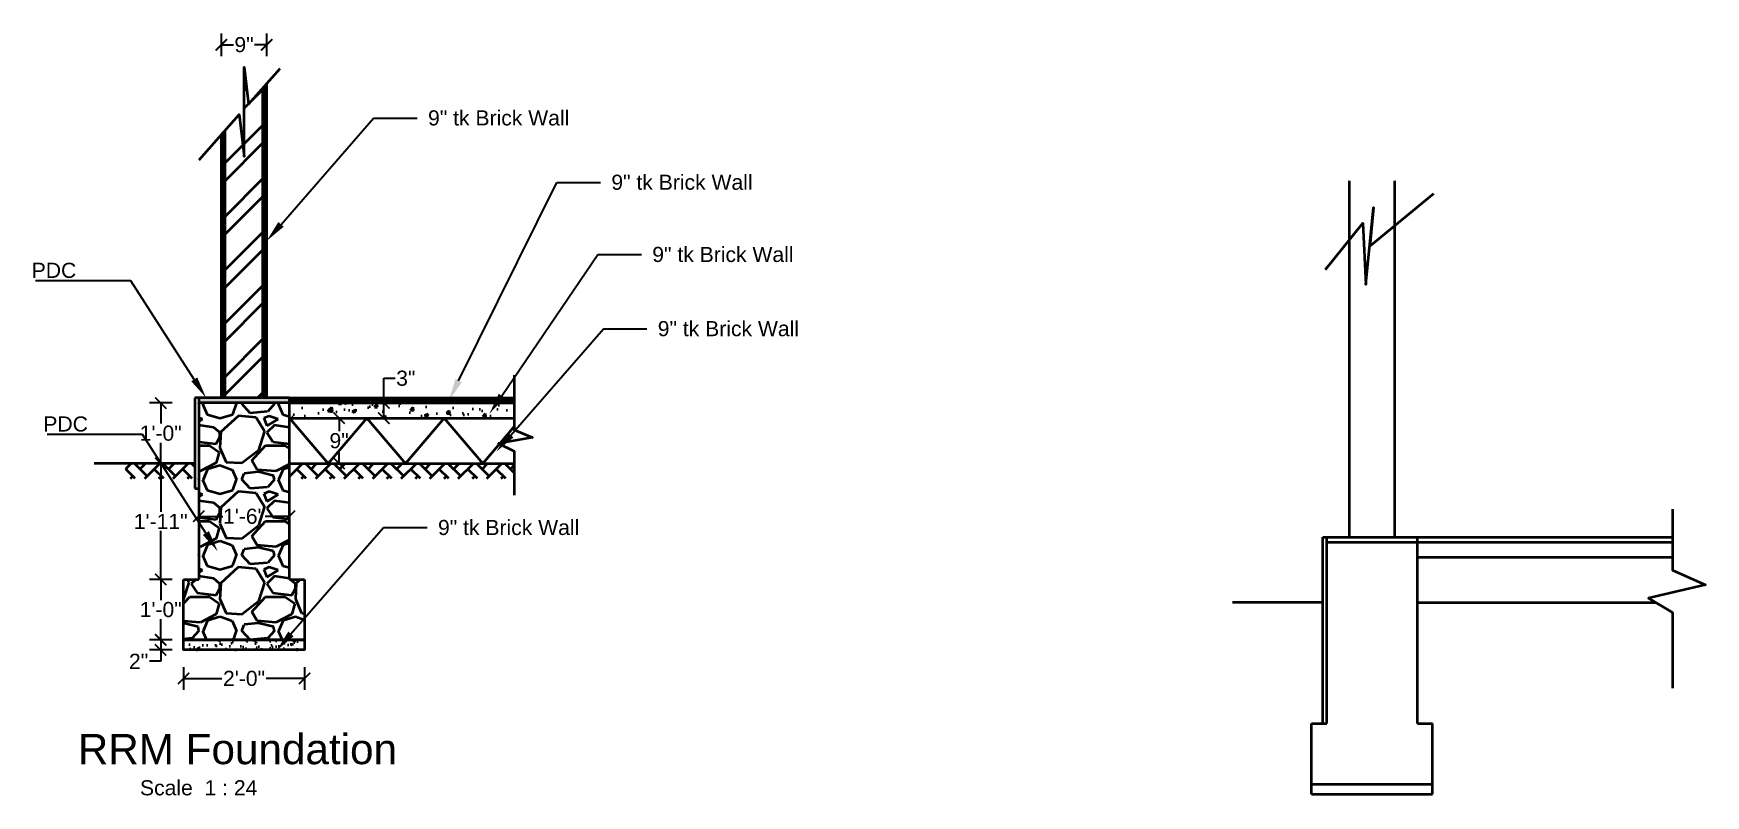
# Model space of a CAD drawing. Header units: inches. Extents: x -5041 to 2538, y -658 to 1746.
# Drawn here: x -1491.9 to -1160.1, y 987.4 to 1138.6 of the extents above; entities that cross this region are included whole.
import ezdxf
from ezdxf import colors
from ezdxf.entities.mleader import LeaderData, LeaderLine
from ezdxf.math import Vec2, Vec3

# ---------------------------------------------------------------- set-up
doc = ezdxf.new("R2010")
doc.units = ezdxf.units.IN
doc.header["$MEASUREMENT"] = 0
doc.layers.add('Wall', color=20, linetype='Continuous', lineweight=35)
doc.styles.add('3 inch', font='arial.ttf', dxfattribs={"height": 3})
doc.styles.add('3mm', font='arial.ttf', dxfattribs={"height": 0.125})
doc.styles.add('6 inch', font='arial.ttf', dxfattribs={"height": 6})
doc.dimstyles.new('1 to 24 Foundation', dxfattribs={"dimscale": 24, "dimtxt": 3, "dimasz": 0.09375, "dimexe": 0.09375, "dimexo": 0.09375, "dimgap": 0.015625, "dimtad": 0, "dimtih": 1, "dimtoh": 1, "dimdec": 0, "dimzin": 3, "dimdsep": 46, "dimlunit": 4, "dimtxsty": '3 inch', "dimblk": 'ARCHTICK', "dimcen": 0.09, "dimadec": 0, "dimazin": 0, "dimtfac": 1, "dimtdec": 0, "dimtofl": 0, "dimtmove": 0, "dimatfit": 3, "dimfxl": 0.09375, "dimfxlon": 1, "dimtolj": 1, "dimtzin": 0, "dimarcsym": 0})

# ---------------------------------------------------------------- blocks, each defined once
blk = doc.blocks.new('_ArchTick')
at = {"color": 0, "linetype": 'ByBlock', "const_width": 0.15}
blk.add_lwpolyline([(-0.5, -0.5), (0.5, 0.5)], dxfattribs=at)
blk = doc.blocks.new('*D46')
at = {"layer": 'Defpoints', "color": 0, "transparency": 16777216}
for p in [(-1462.13, 1019.04), (-1438.13, 1019.04), (-1438.13, 1010.62)]:
    blk.add_point(p, dxfattribs=at)
at = {"layer": 'Wall', "color": 0, "lineweight": -2, "transparency": 16777216}
for p, q in [((-1462.13, 1012.87), (-1462.13, 1008.37)), ((-1438.13, 1012.87), (-1438.13, 1008.37)), ((-1462.13, 1010.62), (-1454.52, 1010.62)), ((-1438.13, 1010.62), (-1445.74, 1010.62))]:
    blk.add_line(p, q, dxfattribs=at)
at = {"layer": 'Wall', "color": 0, "lineweight": -2, "transparency": 16777216, "xscale": 2.25, "yscale": 2.25, "zscale": 2.25, "rotation": 180}
blk.add_blockref('_ArchTick', (-1462.13, 1010.62), dxfattribs=at)
at = {"layer": 'Wall', "color": 0, "lineweight": -2, "transparency": 16777216, "xscale": 2.25, "yscale": 2.25, "zscale": 2.25}
blk.add_blockref('_ArchTick', (-1438.13, 1010.62), dxfattribs=at)
at = {"layer": 'Wall', "color": 0, "transparency": 16777216, "insert": (-1450.13, 1010.62), "char_height": 3, "attachment_point": 5, "style": '3 inch'}
blk.add_mtext('\\A1;2\'-0"', dxfattribs=at)
blk = doc.blocks.new('*D47')
at = {"layer": 'Defpoints', "color": 0, "transparency": 16777216}
for p in [(-1462.13, 1030.28), (-1466.67, 1018.28), (-1462.13, 1018.28)]:
    blk.add_point(p, dxfattribs=at)
at = {"layer": 'Wall', "color": 0, "lineweight": -2, "transparency": 16777216}
for p, q in [((-1464.42, 1030.28), (-1468.92, 1030.28)), ((-1466.67, 1030.28), (-1466.67, 1026.19)), ((-1466.67, 1018.28), (-1466.67, 1022.37)), ((-1464.42, 1018.28), (-1468.92, 1018.28))]:
    blk.add_line(p, q, dxfattribs=at)
at = {"layer": 'Wall', "color": 0, "lineweight": -2, "transparency": 16777216, "xscale": 2.25, "yscale": 2.25, "zscale": 2.25}
for p, rotation in [((-1466.67, 1030.28), 90), ((-1466.67, 1018.28), 270)]:
    blk.add_blockref('_ArchTick', p, dxfattribs=dict(at, rotation=rotation))
at = {"layer": 'Wall', "color": 0, "transparency": 16777216, "insert": (-1466.67, 1024.28), "char_height": 3, "attachment_point": 5, "style": '3 inch'}
blk.add_mtext('\\A1;1\'-0"', dxfattribs=at)
blk = doc.blocks.new('*D48')
at = {"layer": 'Defpoints', "color": 0, "transparency": 16777216}
for p in [(-1466.67, 1016.28), (-1462.13, 1018.28), (-1462.13, 1016.28)]:
    blk.add_point(p, dxfattribs=at)
at = {"layer": 'Wall', "color": 0, "lineweight": -2, "transparency": 16777216}
for p, q in [((-1464.42, 1018.28), (-1468.92, 1018.28)), ((-1464.42, 1016.28), (-1468.92, 1016.28)), ((-1466.67, 1018.28), (-1466.67, 1016.28)), ((-1466.67, 1016.28), (-1466.67, 1014.03)), ((-1466.67, 1014.03), (-1468.92, 1014.03))]:
    blk.add_line(p, q, dxfattribs=at)
at = {"layer": 'Wall', "color": 0, "lineweight": -2, "transparency": 16777216, "xscale": 2.25, "yscale": 2.25, "zscale": 2.25}
for p, rotation in [((-1466.67, 1018.28), 90), ((-1466.67, 1016.28), 270)]:
    blk.add_blockref('_ArchTick', p, dxfattribs=dict(at, rotation=rotation))
at = {"layer": 'Wall', "color": 0, "transparency": 16777216, "insert": (-1471.05, 1014.03), "char_height": 3, "attachment_point": 5, "style": '3 inch'}
blk.add_mtext('\\A1;2"', dxfattribs=at)
blk = doc.blocks.new('*D49')
at = {"layer": 'Defpoints', "color": 0, "transparency": 16777216}
for p in [(-1459.13, 1053.28), (-1466.67, 1030.28), (-1459.13, 1030.28)]:
    blk.add_point(p, dxfattribs=at)
at = {"layer": 'Wall', "color": 0, "lineweight": -2, "transparency": 16777216}
for p, q in [((-1464.42, 1053.28), (-1468.92, 1053.28)), ((-1466.67, 1053.28), (-1466.67, 1043.66)), ((-1466.67, 1030.28), (-1466.67, 1039.9)), ((-1464.42, 1030.28), (-1468.92, 1030.28))]:
    blk.add_line(p, q, dxfattribs=at)
at = {"layer": 'Wall', "color": 0, "lineweight": -2, "transparency": 16777216, "xscale": 2.25, "yscale": 2.25, "zscale": 2.25}
for p, rotation in [((-1466.67, 1053.28), 90), ((-1466.67, 1030.28), 270)]:
    blk.add_blockref('_ArchTick', p, dxfattribs=dict(at, rotation=rotation))
at = {"layer": 'Wall', "color": 0, "transparency": 16777216, "insert": (-1466.67, 1041.78), "char_height": 3, "attachment_point": 5, "style": '3 inch'}
blk.add_mtext('\\A1;1\'-11"', dxfattribs=at)
blk = doc.blocks.new('*D50')
at = {"layer": 'Defpoints', "color": 0, "transparency": 16777216}
for p in [(-1459.13, 1065.28), (-1466.67, 1053.28), (-1459.13, 1053.28)]:
    blk.add_point(p, dxfattribs=at)
at = {"layer": 'Wall', "color": 0, "lineweight": -2, "transparency": 16777216}
for p, q in [((-1464.42, 1065.28), (-1468.92, 1065.28)), ((-1466.67, 1065.28), (-1466.67, 1061.19)), ((-1466.67, 1053.28), (-1466.67, 1057.37)), ((-1464.42, 1053.28), (-1468.92, 1053.28))]:
    blk.add_line(p, q, dxfattribs=at)
at = {"layer": 'Wall', "color": 0, "lineweight": -2, "transparency": 16777216, "xscale": 2.25, "yscale": 2.25, "zscale": 2.25}
for p, rotation in [((-1466.67, 1065.28), 90), ((-1466.67, 1053.28), 270)]:
    blk.add_blockref('_ArchTick', p, dxfattribs=dict(at, rotation=rotation))
at = {"layer": 'Wall', "color": 0, "transparency": 16777216, "insert": (-1466.67, 1059.28), "char_height": 3, "attachment_point": 5, "style": '3 inch'}
blk.add_mtext('\\A1;1\'-0"', dxfattribs=at)
blk = doc.blocks.new('*D51')
at = {"layer": 'Defpoints', "color": 0, "transparency": 16777216}
for p in [(-1441.13, 1042.79), (-1459.13, 1030.28), (-1441.13, 1030.28)]:
    blk.add_point(p, dxfattribs=at)
at = {"layer": 'Wall', "color": 0, "lineweight": -2, "transparency": 16777216}
for p, q in [((-1459.13, 1040.54), (-1459.13, 1045.04)), ((-1459.13, 1042.79), (-1454.35, 1042.79)), ((-1441.13, 1042.79), (-1445.91, 1042.79)), ((-1441.13, 1040.54), (-1441.13, 1045.04))]:
    blk.add_line(p, q, dxfattribs=at)
at = {"layer": 'Wall', "color": 0, "lineweight": -2, "transparency": 16777216, "xscale": 2.25, "yscale": 2.25, "zscale": 2.25, "rotation": 180}
blk.add_blockref('_ArchTick', (-1459.13, 1042.79), dxfattribs=at)
at = {"layer": 'Wall', "color": 0, "lineweight": -2, "transparency": 16777216, "xscale": 2.25, "yscale": 2.25, "zscale": 2.25}
blk.add_blockref('_ArchTick', (-1441.13, 1042.79), dxfattribs=at)
at = {"layer": 'Wall', "color": 0, "transparency": 16777216, "insert": (-1450.13, 1042.79), "char_height": 3, "attachment_point": 5, "style": '3 inch'}
blk.add_mtext('\\A1;1\'-6"', dxfattribs=at)
blk = doc.blocks.new('*D52')
at = {"layer": 'Defpoints', "color": 0, "transparency": 16777216}
for p in [(-1441.13, 1062.28), (-1441.13, 1053.28), (-1431.27, 1053.28)]:
    blk.add_point(p, dxfattribs=at)
at = {"layer": 'Wall', "color": 0, "lineweight": -2, "transparency": 16777216}
for p, q in [((-1433.52, 1062.28), (-1429.02, 1062.28)), ((-1431.27, 1062.28), (-1431.27, 1059.69)), ((-1431.27, 1053.28), (-1431.27, 1055.87)), ((-1433.52, 1053.28), (-1429.02, 1053.28))]:
    blk.add_line(p, q, dxfattribs=at)
at = {"layer": 'Wall', "color": 0, "lineweight": -2, "transparency": 16777216, "xscale": 2.25, "yscale": 2.25, "zscale": 2.25}
for p, rotation in [((-1431.27, 1062.28), 90), ((-1431.27, 1053.28), 270)]:
    blk.add_blockref('_ArchTick', p, dxfattribs=dict(at, rotation=rotation))
at = {"layer": 'Wall', "color": 0, "transparency": 16777216, "insert": (-1431.27, 1057.78), "char_height": 3, "attachment_point": 5, "style": '3 inch'}
blk.add_mtext('\\A1;9"', dxfattribs=at)
blk = doc.blocks.new('*D53')
at = {"layer": 'Defpoints', "color": 0, "transparency": 16777216}
for p in [(-1445.63, 1136.36), (-1445.63, 1128.64), (-1454.63, 1118.51)]:
    blk.add_point(p, dxfattribs=at)
at = {"layer": 'Wall', "color": 0, "lineweight": -2, "transparency": 16777216}
for p, q in [((-1454.63, 1134.11), (-1454.63, 1138.61)), ((-1445.63, 1134.11), (-1445.63, 1138.61)), ((-1454.63, 1136.36), (-1452.23, 1136.36)), ((-1445.63, 1136.36), (-1448.03, 1136.36))]:
    blk.add_line(p, q, dxfattribs=at)
at = {"layer": 'Wall', "color": 0, "lineweight": -2, "transparency": 16777216, "xscale": 2.25, "yscale": 2.25, "zscale": 2.25, "rotation": 180}
blk.add_blockref('_ArchTick', (-1454.63, 1136.36), dxfattribs=at)
at = {"layer": 'Wall', "color": 0, "lineweight": -2, "transparency": 16777216, "xscale": 2.25, "yscale": 2.25, "zscale": 2.25}
blk.add_blockref('_ArchTick', (-1445.63, 1136.36), dxfattribs=at)
at = {"layer": 'Wall', "color": 0, "transparency": 16777216, "insert": (-1450.13, 1136.36), "char_height": 3, "attachment_point": 5, "style": '3 inch'}
blk.add_mtext('\\A1;9"', dxfattribs=at)
blk = doc.blocks.new('*D54')
at = {"layer": 'Defpoints', "color": 0, "transparency": 16777216}
for p in [(-1425.79, 1065.28), (-1422.38, 1065.28), (-1425.79, 1062.28)]:
    blk.add_point(p, dxfattribs=at)
at = {"layer": 'Wall', "color": 0, "lineweight": -2, "transparency": 16777216}
for p, q in [((-1422.38, 1065.28), (-1422.38, 1070.18)), ((-1422.38, 1070.18), (-1420.13, 1070.18)), ((-1423.54, 1065.28), (-1420.13, 1065.28)), ((-1422.38, 1062.28), (-1422.38, 1065.28)), ((-1423.54, 1062.28), (-1420.13, 1062.28))]:
    blk.add_line(p, q, dxfattribs=at)
at = {"layer": 'Wall', "color": 0, "lineweight": -2, "transparency": 16777216, "xscale": 2.25, "yscale": 2.25, "zscale": 2.25}
for p, rotation in [((-1422.38, 1065.28), 90), ((-1422.38, 1062.28), 270)]:
    blk.add_blockref('_ArchTick', p, dxfattribs=dict(at, rotation=rotation))
at = {"layer": 'Wall', "color": 0, "transparency": 16777216, "insert": (-1418.03, 1070.18), "char_height": 3, "attachment_point": 5, "style": '3 inch'}
blk.add_mtext('\\A1;3"', dxfattribs=at)

msp = doc.modelspace()

# ---------------------------------------------------------------- hatches: boundary and pattern name
at = {"layer": 'Wall'}
h = msp.add_hatch(dxfattribs=at)
h.set_pattern_fill('ANSI32', color=256, scale=20)
h.paths.add_polyline_path([(-1453.88121, 1066.28136), (-1446.38121, 1066.28136), (-1446.38121, 1127.79685), (-1449.22179, 1124.59802), (-1450.10829, 1131.894), (-1450.10829, 1114.2123), (-1451.0709, 1122.51571), (-1453.88121, 1119.35099)])
h = msp.add_hatch(dxfattribs=at)
h.set_pattern_fill('ANSI32', color=256)
h.paths.add_polyline_path([(-1445.63121, 1128.64144), (-1446.38121, 1127.79685), (-1446.38121, 1066.28136), (-1445.63121, 1066.28136)])
h.paths.add_polyline_path([(-1454.63121, 1066.28136), (-1453.88121, 1066.28136), (-1453.88121, 1119.35099), (-1454.63121, 1118.50641)])
h = msp.add_hatch(dxfattribs=at)
h.set_pattern_fill('GRAVEL', color=256, scale=15)
h.set_pattern_definition([(228.01279, (10.8, 15), (-120, -135), [2.01804, -199.78632]), (184.96974, (9.45, 13.5), (180, 15), [3.46302, -342.83887]), (132.51045, (6, 13.2), (150, -165), [2.44182, -241.74049]), (267.27369, (0.15, 9.45), (15, 300), [3.15357, -312.20337]), (292.833654, (0, 6.3), (-75, 180), [3.09233, -306.1406]), (357.27369, (1.2, 3.45), (-300, 15), [3.15357, -312.20337]), (37.69424, (4.35, 3.3), (-195, -150), [4.17043, -412.87273]), (72.25533, (7.65, 5.85), (105, 330), [3.93732, -389.79482]), (121.429566, (8.85, 9.6), (-120, 195), [3.16425, -313.2611]), (175.23636, (7.2, 12.3), (165, -15), [3.61248, -177.01144]), (222.397438, (3.6, 12.6), (-180, -165), [4.67172, -462.50063]), (138.814075, (15, 9.3), (-105, 90), [1.59451, -157.85767]), (171.469234, (13.8, 10.35), (195, -30), [3.03355, -300.32267]), (225, (10.8, 10.8), (-2e-15, -15), [2.12132, -19.09189]), (203.19859, (9.75, 12.6), (75, 30), [1.14237, -113.09423]), (291.80141, (8.7, 12.15), (-15, 45), [1.61555, -79.16193]), (30.96376, (9.3, 10.65), (45, 30), [2.62393, -84.84034]), (161.56505, (11.55, 12), (30, -15), [1.89736, -45.5368]), (16.38954, (0, 12.15), (150, 45), [2.658, -263.14268]), (70.346176, (2.55, 12.9), (-60, -165), [2.22992, -220.76112]), (293.19859, (11.55, 15), (-30, 75), [2.28472, -111.95187]), (343.61046, (12.45, 12.9), (-150, 45), [2.658, -263.14268]), (339.44395, (0, 2.85), (-75, 30), [2.5632, -125.59686]), (294.77514, (2.4, 1.95), (-75, 165), [2.14767, -212.61965]), (66.80141, (11.7, 0), (30, 75), [2.28472, -111.95187]), (17.354025, (12.6, 2.1), (-195, -60), [2.51446, -248.93135]), (69.44395, (4.35, 0), (-30, -75), [1.2816, -126.87846]), (101.30993, (10.8, 0), (-15, 60), [0.76485, -75.72044]), (165.96376, (10.65, 0.75), (45, -15), [3.09233, -58.75426]), (186.009006, (7.65, 1.5), (150, 15), [2.86575, -283.70885]), (303.69007, (9.3, 9.3), (-15, 30), [2.16333, -51.91994]), (353.157227, (10.5, 7.5), (255, -30), [3.77691, -373.91344]), (60.9454, (14.25, 7.05), (-60, -105), [1.54434, -152.89011]), (90, (15, 8.4), (-15, 15), [0.9, -14.1]), (120.25644, (7.35, 1.95), (60, -105), [2.08386, -206.3028]), (48.01279, (6.3, 3.75), (120, 135), [4.03608, -197.76828]), (0, (9, 6.75), (15, 15), [3.9, -11.1]), (325.304846, (12.9, 6.75), (150, -105), [2.37171, -234.79911]), (254.0546, (14.85, 5.4), (-15, -60), [2.18403, -107.01762]), (207.645975, (14.25, 3.3), (-285, -150), [3.55598, -352.04211]), (175.42608, (11.1, 1.65), (-195, 15), [3.76199, -372.4361])])
h.paths.add_polyline_path([(-1441.13121, 1065.28136), (-1459.13121, 1065.28136), (-1459.13121, 1030.28136), (-1462.13121, 1030.28136), (-1462.13121, 1018.28136), (-1438.13121, 1018.28136), (-1438.13121, 1030.28136), (-1441.13121, 1030.28136)])
h = msp.add_hatch(color=256, dxfattribs=at)
h.dxf.hatch_style = 1
h.paths.add_polyline_path([(-1441.13121, 1065.28136), (-1441.13121, 1066.28136), (-1459.13121, 1066.28136), (-1459.13121, 1065.28136)])
h = msp.add_hatch(dxfattribs=at)
h.set_pattern_fill('ANSI32', color=256)
h.paths.add_polyline_path([(-1396.49502, 1066.28136), (-1441.13121, 1066.28136), (-1441.13121, 1065.28136), (-1396.49502, 1065.28136)])
h = msp.add_hatch(dxfattribs=at)
h.set_pattern_fill('AR-CONC', color=256)
h.set_pattern_definition([(50, (0, 0), (7.172602, -0.627521), [0.75, -8.25]), (355, (0, 0), (-1.387513, 7.52192), [0.6, -6.6]), (100.45144, (0.598, -0.052), (5.785088, 6.8944), [0.637402, -7.01142]), (46.1842, (0, 2), (10.672413, -1.655193), [1.125, -12.375]), (96.63564, (0.889, 1.862), (9.34662, 9.741186), [0.956103, -10.51714]), (351.18416, (0, 2), (9.34662, 9.741186), [0.9, -9.9]), (21, (1, 1.5), (5.96907, -4.026189), [0.75, -8.25]), (326, (1, 1.5), (2.433153, 7.2515), [0.6, -6.6]), (71.45144, (1.4974, 1.1645), (8.402224, 3.225312), [0.637402, -7.01142]), (37.5, (0, 0), (0.1215986, 3.3289385), [0, -6.52, 0, -6.7, 0, -6.625]), (7.5, (0, 0), (2.6306954, 3.944117), [0, -3.82, 0, -6.37, 0, -2.525]), (327.5, (-2.23, 0), (5.3382244, -0.2255487), [0, -2.5, 0, -7.8, 0, -10.35]), (317.5, (-3.23, 0), (5.831862, 1.00105), [0, -3.25, 0, -5.18, 0, -7.35])])
h.paths.add_polyline_path([(-1396.49502, 1065.28136), (-1441.13121, 1065.28136), (-1441.13121, 1062.28136), (-1396.49502, 1062.28136)])
h = msp.add_hatch(dxfattribs=at)
h.set_pattern_fill('AR-HBONE', color=256, scale=0.5)
h.paths.add_polyline_path([(-1396.49502, 1053.28136), (-1441.13121, 1053.28136), (-1441.13121, 1050.28136), (-1396.49502, 1050.28136)])
h.paths.add_polyline_path([(-1459.88121, 1050.28136), (-1459.88121, 1053.28136), (-1473.59552, 1053.28136), (-1473.59552, 1050.28136)])
h = msp.add_hatch(dxfattribs=at)
h.set_pattern_fill('AR-CONC', color=256, scale=0.5)
h.set_pattern_definition([(50, (0, 0), (3.586301, -0.3137607), [0.375, -4.125]), (355, (0, 0), (-0.693757, 3.760961), [0.3, -3.3]), (100.45144, (0.299, -0.026), (2.892544, 3.4472), [0.318701, -3.5057106]), (46.1842, (0, 1), (5.336207, -0.827596), [0.5625, -6.1875]), (96.63564, (0.4447, 0.931), (4.67331, 4.870593), [0.478052, -5.258569]), (351.18416, (0, 1), (4.67331, 4.870593), [0.45, -4.95]), (21, (0.5, 0.75), (2.9845353, -2.0130945), [0.375, -4.125]), (326, (0.5, 0.75), (1.216577, 3.62575), [0.3, -3.3]), (71.45144, (0.7487, 0.5822), (4.201112, 1.612656), [0.318701, -3.5057106]), (37.5, (0, 0), (0.0607993, 1.6644693), [0, -3.26, 0, -3.35, 0, -3.3125]), (7.5, (0, 0), (1.3153477, 1.9720586), [0, -1.91, 0, -3.185, 0, -1.2625]), (327.5, (-1.115, 0), (2.6691122, -0.1127744), [0, -1.25, 0, -3.9, 0, -5.175]), (317.5, (-1.615, 0), (2.915931, 0.500525), [0, -1.625, 0, -2.59, 0, -3.675])])
h.paths.add_polyline_path([(-1438.13121, 1018.28136), (-1462.13121, 1018.28136), (-1462.13121, 1016.28136), (-1438.13121, 1016.28136)])

# ---------------------------------------------------------------- linework, layer by layer
for p, q in [((-1445.63121, 1066.28136), (-1445.63121, 1128.64144)), ((-1446.38121, 1066.28136), (-1446.38121, 1127.79685)), ((-1454.63121, 1066.28136), (-1454.63121, 1118.50641)), ((-1453.88121, 1066.28136), (-1453.88121, 1119.35099)), ((-1230.79064, 1038.6759), (-1230.79064, 1109.3607)), ((-1221.79064, 1038.6759), (-1221.79064, 1109.3607)), ((-1441.13121, 1066.28136), (-1459.88121, 1066.28136)), ((-1459.88121, 1066.28136), (-1459.88121, 1048.28136)), ((-1459.13121, 1066.28136), (-1459.13121, 1030.28136)), ((-1441.13121, 1065.28136), (-1459.13121, 1065.28136)), ((-1441.13121, 1030.28136), (-1441.13121, 1066.28136)), ((-1441.13121, 1066.28136), (-1396.49502, 1066.28136)), ((-1441.13121, 1065.28136), (-1396.49502, 1065.28136)), ((-1441.13121, 1062.28136), (-1396.49502, 1062.28136)), ((-1441.13121, 1062.28136), (-1433.45851, 1053.28136)), ((-1425.78581, 1062.28136), (-1433.45851, 1053.28136)), ((-1425.78581, 1062.28136), (-1418.11312, 1053.28136)), ((-1410.44042, 1062.28136), (-1418.11312, 1053.28136)), ((-1410.44042, 1062.28136), (-1402.76773, 1053.28136)), ((-1396.49502, 1060.63918), (-1399.32376, 1057.32111)), ((-1399.4519, 1057.1708), (-1402.76773, 1053.28136)), ((-1459.88121, 1053.28136), (-1479.87794, 1053.28136)), ((-1441.13121, 1053.28136), (-1396.49502, 1053.28136)), ((-1459.88121, 1048.28136), (-1459.13121, 1048.28136)), ((-1236.04064, 1038.6759), (-1166.67228, 1038.6759)), ((-1236.04064, 1001.6759), (-1236.04064, 1038.6759)), ((-1235.29064, 1001.6759), (-1235.29064, 1038.6759)), ((-1217.29064, 1001.6759), (-1217.29064, 1038.6759)), ((-1235.29064, 1037.6759), (-1166.67228, 1037.6759)), ((-1217.29064, 1034.6759), (-1166.67228, 1034.6759)), ((-1462.13121, 1030.28136), (-1459.13121, 1030.28136)), ((-1462.13121, 1018.28136), (-1462.13121, 1030.28136)), ((-1441.13121, 1030.28136), (-1438.13121, 1030.28136)), ((-1438.13121, 1030.28136), (-1438.13121, 1018.28136)), ((-1236.04064, 1025.6759), (-1254.00407, 1025.6759)), ((-1217.29064, 1025.6759), (-1169.95854, 1025.6759)), ((-1438.13121, 1018.28136), (-1462.13121, 1018.28136)), ((-1238.29064, 987.6759), (-1238.29064, 1001.6759)), ((-1238.29064, 1001.6759), (-1235.29064, 1001.6759)), ((-1217.29064, 1001.6759), (-1214.29064, 1001.6759)), ((-1214.29064, 987.6759), (-1214.29064, 1001.6759)), ((-1238.29064, 989.6759), (-1214.29064, 989.6759)), ((-1238.29064, 987.6759), (-1214.29064, 987.6759))]:
    msp.add_line(p, q, dxfattribs=at)
for points in [[(-1459.02679, 1113.55648), (-1451.0709, 1122.51571), (-1450.10829, 1114.2123), (-1450.10829, 1131.894), (-1449.22179, 1124.59802), (-1442.94611, 1131.66516)], [(-1235.5083, 1091.76042), (-1228.09116, 1100.94509), (-1227.49778, 1088.79763), (-1226.01435, 1104.05602), (-1226.75607, 1096.42683), (-1213.99857, 1106.87068)], [(-1396.49502, 1070.79137), (-1396.49502, 1059.97799), (-1392.89796, 1058.46655), (-1399.64419, 1057.26398), (-1396.49502, 1055.7379), (-1396.49502, 1046.96052)], [(-1166.67228, 1044.19362), (-1166.67228, 1032.13754), (-1160.10546, 1029.20794), (-1171.42923, 1026.56935), (-1166.67228, 1023.67947), (-1166.67228, 1008.72745)]]:
    msp.add_lwpolyline(points, dxfattribs=at)
msp.add_lwpolyline([(-1462.13121, 1018.28136), (-1438.13121, 1018.28136), (-1438.13121, 1016.28136), (-1462.13121, 1016.28136)], close=True, dxfattribs=at)

# ---------------------------------------------------------------- texts
at = {"layer": 'Wall', "attachment_point": 1}
for s, width, gutter_width, insert, char_height, style in [('RRM Foundation', 72.6039567, 30, (-1483.12561, 999.61377), 6, '6 inch'), ('Scale  1 : 24', 29.8256357, 15, (-1470.7782, 990.43128), 3, '3 inch')]:
    msp.add_mtext_dynamic_manual_height_columns(s, width=width, gutter_width=gutter_width, heights=[0], dxfattribs=dict(at, insert=insert, char_height=char_height, style=style))

# ---------------------------------------------------------------- dimensions: what is measured, and where the dimension line sits
at = {"layer": 'Wall'}
for base, p1, p2, picture, middle in [((-1445.63121, 1136.35588), (-1454.63121, 1118.50641), (-1445.63121, 1128.64144), '*D53', (-1450.13121, 1136.35588)), ((-1441.13121, 1042.78983), (-1459.13121, 1030.28136), (-1441.13121, 1030.28136), '*D51', (-1450.13121, 1042.78983)), ((-1438.13121, 1010.62053), (-1462.13121, 1019.03569), (-1438.13121, 1019.03569), '*D46', (-1450.13121, 1010.62053))]:
    dim = msp.add_linear_dim(base=base, p1=p1, p2=p2, dimstyle='1 to 24 Foundation', dxfattribs=at)
    dim.commit()
    dim.dimension.update_dxf_attribs({"geometry": picture, "text_midpoint": middle})
dim = msp.add_linear_dim(base=(-1422.37829, 1065.28136), p1=(-1425.78581, 1062.28136), p2=(-1425.78581, 1065.28136), angle=90, dimstyle='1 to 24 Foundation', dxfattribs=at)
dim.commit()
dim.dimension.update_dxf_attribs({"geometry": '*D54', "text_midpoint": (-1418.03024, 1070.17856), "dimtype": 160})
for base, p1, p2, picture, middle in [((-1466.67435, 1053.28136), (-1459.13121, 1065.28136), (-1459.13121, 1053.28136), '*D50', (-1466.67435, 1059.28136)), ((-1431.2702, 1053.28136), (-1441.13121, 1062.28136), (-1441.13121, 1053.28136), '*D52', (-1431.2702, 1057.78136)), ((-1466.67435, 1030.28136), (-1459.13121, 1053.28136), (-1459.13121, 1030.28136), '*D49', (-1466.67435, 1041.78136)), ((-1466.67435, 1018.28136), (-1462.13121, 1030.28136), (-1462.13121, 1018.28136), '*D47', (-1466.67435, 1024.28136)), ((-1466.67435, 1016.28136), (-1462.13121, 1018.28136), (-1462.13121, 1016.28136), '*D48', (-1471.04901, 1014.03136))]:
    dim = msp.add_linear_dim(base=base, p1=p1, p2=p2, angle=90, dimstyle='1 to 24 Foundation', dxfattribs=at)
    dim.commit()
    dim.dimension.update_dxf_attribs({"geometry": picture, "text_midpoint": middle})

# ---------------------------------------------------------------- leaders
ml = msp.add_multileader_mtext('Standard', dxfattribs=at)
ml.set_content('9" tk Brick Wall', color=256, style='3mm')
ml.set_leader_properties()
ml.build(insert=Vec2(0, 0))
ml.multileader.update_dxf_attribs({"text_right_attachment_type": 6, "dogleg_length": 0.36, "arrow_head_size": 4.32, "scale": 24})
ctx = ml.context
ctx.base_point, ctx.scale, ctx.char_height, ctx.arrow_head_size, ctx.landing_gap_size, ctx.plane_origin = Vec3(-1415.77586, 1121.82491), 24, 3, 4.32, 2.16, Vec3(-1445.63121, 1097.4614)
ctx.right_attachment = 6
notes = []
notes.append((ctx, [(0, (1, 1, 0), (-1424.41586, 1121.82491), (1, 0), 8.64, [(0, [(-1445.63121, 1097.4614)], 0, [])])]))
ctx.mtext.insert, ctx.mtext.flow_direction = Vec3(-1413.61586, 1123.35049), 5
ml = msp.add_multileader_mtext('Standard', dxfattribs=at)
ml.set_content('9" tk Brick Wall', color=256, style='3mm')
ml.set_leader_properties()
ml.build(insert=Vec2(0, 0))
ml.multileader.update_dxf_attribs({"text_right_attachment_type": 6, "dogleg_length": 0.36, "arrow_head_size": 4.32, "scale": 24})
ctx = ml.context
ctx.base_point, ctx.scale, ctx.char_height, ctx.arrow_head_size, ctx.landing_gap_size, ctx.plane_origin = Vec3(-1379.40433, 1109.05577), 24, 3, 4.32, 2.16, Vec3(-1409.45874, 1065.83034)
ctx.right_attachment = 6
notes.append((ctx, [(0, (1, 1, 0), (-1388.04433, 1109.05577), (1, 0), 8.64, [(0, [(-1409.45874, 1065.83034)], 0, [])])]))
ctx.mtext.insert, ctx.mtext.flow_direction = Vec3(-1377.24433, 1110.58135), 5
ml = msp.add_multileader_mtext('Standard', dxfattribs=at)
ml.set_content('9" tk Brick Wall', color=256, style='3mm')
ml.set_leader_properties()
ml.build(insert=Vec2(0, 0))
ml.multileader.update_dxf_attribs({"text_right_attachment_type": 6, "dogleg_length": 0.36, "arrow_head_size": 4.32, "scale": 24})
ctx = ml.context
ctx.base_point, ctx.scale, ctx.char_height, ctx.arrow_head_size, ctx.landing_gap_size, ctx.plane_origin = Vec3(-1371.27859, 1094.73), 24, 3, 4.32, 2.16, Vec3(-1401.4353, 1063.15953)
ctx.right_attachment = 6
notes.append((ctx, [(0, (1, 1, 0), (-1379.91859, 1094.73), (1, 0), 8.64, [(0, [(-1401.4353, 1063.15953)], 0, [])])]))
ctx.mtext.insert, ctx.mtext.flow_direction = Vec3(-1369.11859, 1096.25558), 5
ml = msp.add_multileader_mtext('Standard', dxfattribs=at)
ml.set_content('PDC', color=256, style='3mm')
ml.set_leader_properties()
ml.build(insert=Vec2(0, 0))
ml.multileader.update_dxf_attribs({"text_right_attachment_type": 6, "dogleg_length": 0.36, "arrow_head_size": 4.32, "scale": 24})
ctx = ml.context
ctx.base_point, ctx.scale, ctx.char_height, ctx.arrow_head_size, ctx.landing_gap_size, ctx.plane_origin = Vec3(-1493.93801, 1091.57846), 24, 3, 4.32, 2.16, Vec3(-1457.666, 1066.335)
ctx.right_attachment, ctx.text_align_type = 6, 2
notes.append((ctx, [(0, (1, 1, 0), (-1472.61853, 1089.50404), (-1, 0), 8.64, [(0, [(-1457.666, 1066.335)], 0, [])])]))
ctx.mtext.insert, ctx.mtext.alignment, ctx.mtext.flow_direction = Vec3(-1483.41853, 1093.10404), 3, 5
ml = msp.add_multileader_mtext('Standard', dxfattribs=at)
ml.set_content('9" tk Brick Wall', color=256, style='3mm')
ml.set_leader_properties()
ml.build(insert=Vec2(0, 0))
ml.multileader.update_dxf_attribs({"text_right_attachment_type": 6, "dogleg_length": 0.36, "arrow_head_size": 4.32, "scale": 24})
ctx = ml.context
ctx.base_point, ctx.scale, ctx.char_height, ctx.arrow_head_size, ctx.landing_gap_size, ctx.plane_origin = Vec3(-1370.1905, 1080.00838), 24, 3, 4.32, 2.16, Vec3(-1400.04584, 1055.64486)
ctx.right_attachment = 6
notes.append((ctx, [(0, (1, 1, 0), (-1378.8305, 1080.00838), (1, 0), 8.64, [(0, [(-1400.04584, 1055.64486)], 0, [])])]))
ctx.mtext.insert, ctx.mtext.flow_direction = Vec3(-1368.0305, 1081.53396), 5
ml = msp.add_multileader_mtext('Standard', dxfattribs=at)
ml.set_content('PDC', color=256, style='3mm')
ml.set_leader_properties()
ml.build(insert=Vec2(0, 0))
ml.multileader.update_dxf_attribs({"text_right_attachment_type": 6, "dogleg_length": 0.36, "arrow_head_size": 4.32, "scale": 24})
ctx = ml.context
ctx.base_point, ctx.scale, ctx.char_height, ctx.arrow_head_size, ctx.landing_gap_size, ctx.plane_origin = Vec3(-1491.62919, 1061.09243), 24, 3, 4.32, 2.16, Vec3(-1455.35717, 1035.84897)
ctx.right_attachment, ctx.text_align_type = 6, 2
notes.append((ctx, [(0, (1, 1, 0), (-1470.30971, 1059.01801), (-1, 0), 8.64, [(0, [(-1455.35717, 1035.84897)], 0, [])])]))
ctx.mtext.insert, ctx.mtext.alignment, ctx.mtext.flow_direction = Vec3(-1481.10971, 1062.61801), 3, 5
ml = msp.add_multileader_mtext('Standard', dxfattribs=at)
ml.set_content('9" tk Brick Wall', color=256, style='3mm')
ml.set_leader_properties()
ml.build(insert=Vec2(0, 0))
ml.multileader.update_dxf_attribs({"text_right_attachment_type": 6, "dogleg_length": 0.36, "arrow_head_size": 4.32, "scale": 24})
ctx = ml.context
ctx.base_point, ctx.scale, ctx.char_height, ctx.arrow_head_size, ctx.landing_gap_size, ctx.plane_origin = Vec3(-1413.80171, 1040.55587), 24, 3, 4.32, 2.16, Vec3(-1443.65706, 1016.19236)
ctx.right_attachment = 6
notes.append((ctx, [(0, (1, 1, 0), (-1422.44171, 1040.55587), (1, 0), 8.64, [(0, [(-1443.65706, 1016.19236)], 0, [])])]))
ctx.mtext.insert, ctx.mtext.flow_direction = Vec3(-1411.64171, 1042.08145), 5
for ctx, leaders in notes:
    for number, flags, end, landing, length, lines in leaders:
        leader = LeaderData()
        leader.index, (leader.has_last_leader_line, leader.has_dogleg_vector, leader.attachment_direction) = number, flags
        leader.last_leader_point, leader.dogleg_vector, leader.dogleg_length = Vec3(end), Vec3(landing), length
        for number, points, colour, breaks in lines:
            line = LeaderLine()
            line.index, line.vertices, line.color, line.breaks = number, Vec3.list(points), colors.encode_raw_color(colour), breaks
            leader.lines.append(line)
        ctx.leaders.append(leader)

doc.saveas('drawing.dxf')
